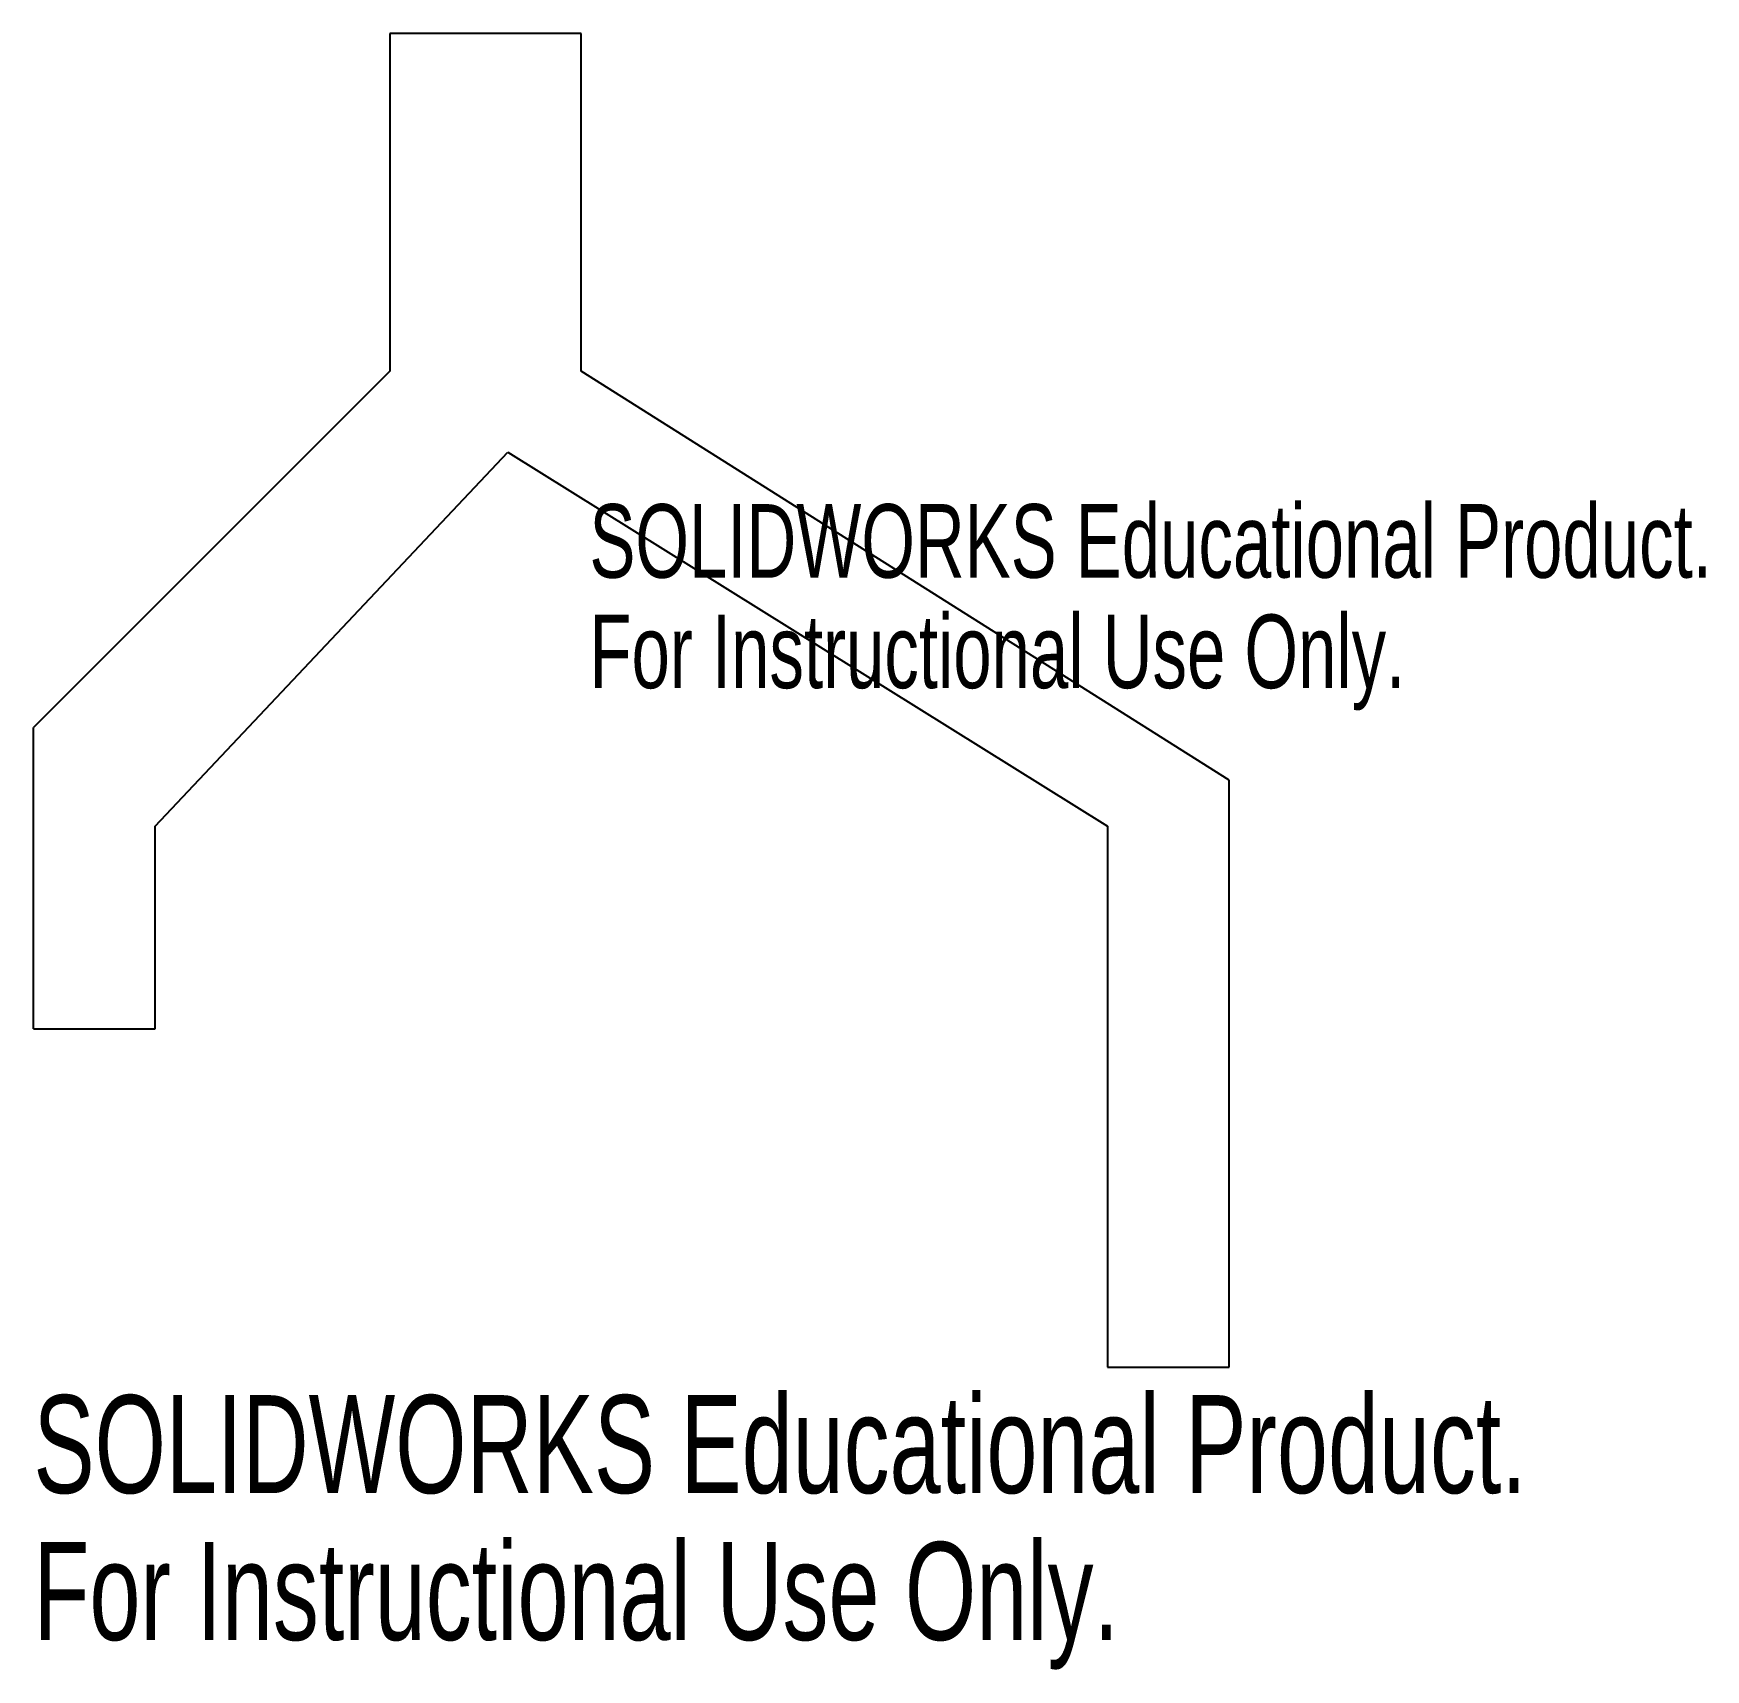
# Model space of a CAD drawing. Header units: millimetres. Extents: x -27.4 to 55.1, y -47.4 to 33.4.
import ezdxf

# ---------------------------------------------------------------- set-up
doc = ezdxf.new("R2010")
doc.units = ezdxf.units.MM
doc.layers.add('SLD-0', color=179, linetype='Continuous')
doc.styles.add('SLDTEXTSTYLE0', font='TXT', dxfattribs={"width": 0.7})

msp = doc.modelspace()

# ---------------------------------------------------------------- linework, layer by layer
at = {"layer": 'SLD-0', "color": 179, "linetype": 'Continuous', "lineweight": 25}
for p, q in [((-9.841, 33.359), (-9.841, 16.692)), ((-0.401, 33.359), (-9.841, 33.359)), ((-0.401, 16.692), (-0.401, 33.359)), ((-9.841, 16.692), (-27.433, -0.899)), ((31.567, -3.496), (-0.401, 16.692)), ((-21.433, -5.767), (-4.027, 12.689)), ((-4.027, 12.689), (25.567, -5.767)), ((-27.433, -15.763), (-27.433, -0.899)), ((31.567, -32.456), (31.567, -3.496)), ((-21.433, -15.763), (-21.433, -5.767)), ((25.567, -5.767), (25.567, -32.456)), ((-27.433, -15.763), (-21.433, -15.763)), ((25.567, -32.456), (31.567, -32.456))]:
    msp.add_line(p, q, dxfattribs=at)

# ---------------------------------------------------------------- texts
at = {"color": 7, "linetype": 'Continuous', "char_height": 3.633, "attachment_point": 1, "style": 'SLDTEXTSTYLE0'}
for s, insert in [('SOLIDWORKS Educational Product.', (0, 10.133)), ('For Instructional Use Only.', (0, 4.683))]:
    msp.add_mtext(s, dxfattribs=dict(at, insert=insert))
at = {"layer": 'SLD-0', "color": 179, "char_height": 4.83362, "attachment_point": 1, "style": 'SLDTEXTSTYLE0'}
for s, insert in [('SOLIDWORKS Educational Product.', (-27.433, -33.838)), ('For Instructional Use Only.', (-27.433, -41.088))]:
    msp.add_mtext(s, dxfattribs=dict(at, insert=insert))

doc.saveas('drawing.dxf')
